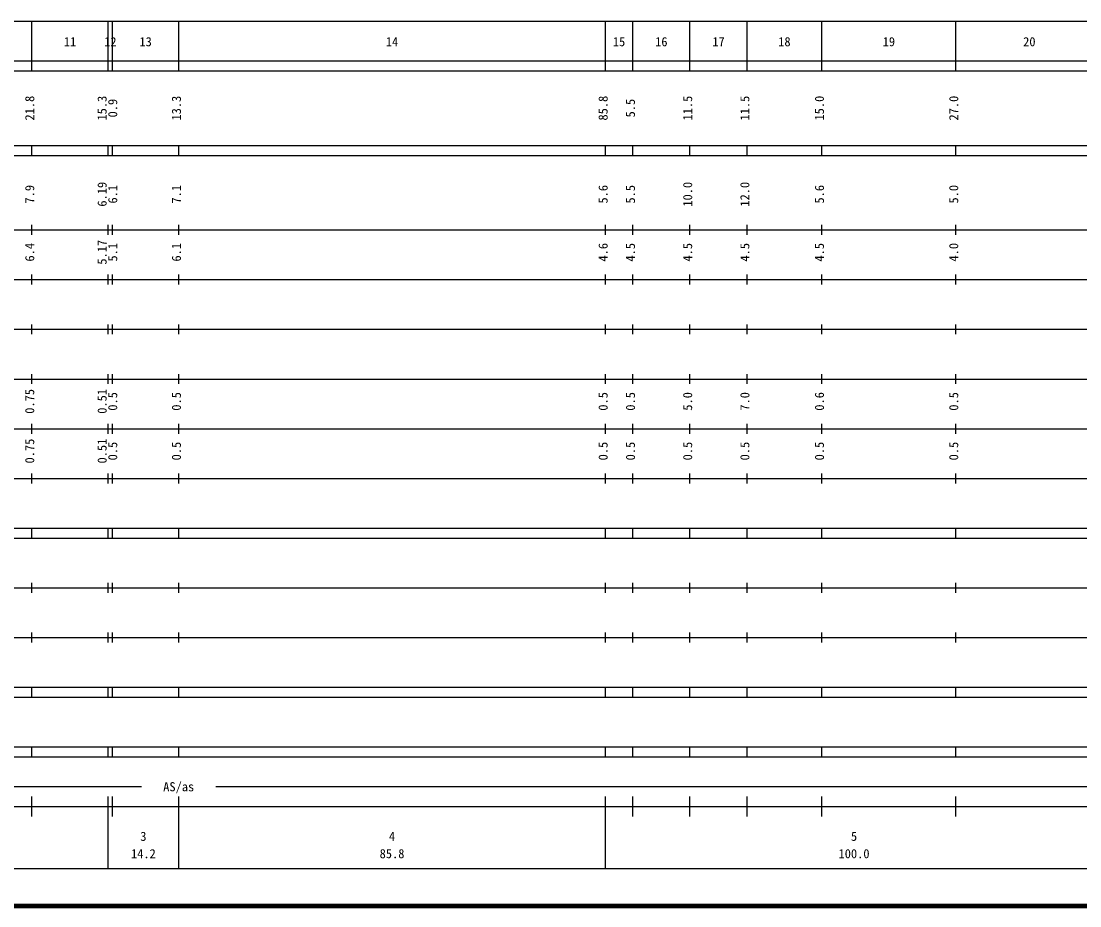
# Model space of a CAD drawing. Units: millimetres on the paper, enlarged 1000 times. Extents: x 40000 to 680000, y 20000 to 380000.
# Drawn here: x 250526 to 463400, y 20000 to 198000 of the extents above; entities that cross this region are included whole.
import ezdxf
from ezdxf.enums import TextEntityAlignment as Align

# ---------------------------------------------------------------- set-up
doc = ezdxf.new("R2010")
doc.units = ezdxf.units.MM
doc.header["$LTSCALE"] = 1000
doc.layers.add('M-BGD-RSTR', color=7, linetype='Continuous', lineweight=25)
doc.layers.add('M-TTL', color=2, linetype='Continuous', lineweight=140)
doc.styles.add('ＭＳ ゴシック', font='')
doc.styles.get('ＭＳ ゴシック').set_extended_font_data('MS Gothic')

msp = doc.modelspace()

# ---------------------------------------------------------------- linework, layer by layer
at = {"layer": 'M-BGD-RSTR'}
for p, q in [((68000, 198000), (579000, 198000)), ((252700, 188000), (252700, 198000)), ((268000, 188000), (268000, 198000)), ((268900, 188000), (268900, 198000)), ((282200, 188000), (282200, 198000)), ((368000, 188000), (368000, 198000)), ((373500, 188000), (373500, 198000)), ((385000, 188000), (385000, 198000)), ((396500, 188000), (396500, 198000)), ((411500, 188000), (411500, 198000)), ((438500, 188000), (438500, 198000)), ((40000, 190000), (579000, 190000)), ((40000, 188000), (579000, 188000)), ((40000, 173000), (579000, 173000)), ((252700, 171000), (252700, 173000)), ((268000, 171000), (268000, 173000)), ((268900, 171000), (268900, 173000)), ((282200, 171000), (282200, 173000)), ((368000, 171000), (368000, 173000)), ((373500, 171000), (373500, 173000)), ((385000, 171000), (385000, 173000)), ((396500, 171000), (396500, 173000)), ((411500, 171000), (411500, 173000)), ((438500, 171000), (438500, 173000)), ((40000, 171000), (579000, 171000)), ((40000, 156000), (579000, 156000)), ((252700, 155000), (252700, 157000)), ((268000, 155000), (268000, 157000)), ((268900, 155000), (268900, 157000)), ((282200, 155000), (282200, 157000)), ((368000, 155000), (368000, 157000)), ((373500, 155000), (373500, 157000)), ((385000, 155000), (385000, 157000)), ((396500, 155000), (396500, 157000)), ((411500, 155000), (411500, 157000)), ((438500, 155000), (438500, 157000)), ((252700, 145000), (252700, 147000)), ((268000, 145000), (268000, 147000)), ((268900, 145000), (268900, 147000)), ((282200, 145000), (282200, 147000)), ((368000, 145000), (368000, 147000)), ((373500, 145000), (373500, 147000)), ((385000, 145000), (385000, 147000)), ((396500, 145000), (396500, 147000)), ((411500, 145000), (411500, 147000)), ((438500, 145000), (438500, 147000)), ((46000, 146000), (579000, 146000)), ((252700, 135000), (252700, 137000)), ((268000, 135000), (268000, 137000)), ((268900, 135000), (268900, 137000)), ((282200, 135000), (282200, 137000)), ((368000, 135000), (368000, 137000)), ((373500, 135000), (373500, 137000)), ((385000, 135000), (385000, 137000)), ((396500, 135000), (396500, 137000)), ((411500, 135000), (411500, 137000)), ((438500, 135000), (438500, 137000)), ((52000, 136000), (579000, 136000)), ((46000, 126000), (579000, 126000)), ((252700, 125000), (252700, 127000)), ((268000, 125000), (268000, 127000)), ((268900, 125000), (268900, 127000)), ((282200, 125000), (282200, 127000)), ((368000, 125000), (368000, 127000)), ((373500, 125000), (373500, 127000)), ((385000, 125000), (385000, 127000)), ((396500, 125000), (396500, 127000)), ((411500, 125000), (411500, 127000)), ((438500, 125000), (438500, 127000)), ((52000, 116000), (579000, 116000)), ((252700, 115000), (252700, 117000)), ((268000, 115000), (268000, 117000)), ((268900, 115000), (268900, 117000)), ((282200, 115000), (282200, 117000)), ((368000, 115000), (368000, 117000)), ((373500, 115000), (373500, 117000)), ((385000, 115000), (385000, 117000)), ((396500, 115000), (396500, 117000)), ((411500, 115000), (411500, 117000)), ((438500, 115000), (438500, 117000)), ((252700, 105000), (252700, 107000)), ((268000, 105000), (268000, 107000)), ((268900, 105000), (268900, 107000)), ((282200, 105000), (282200, 107000)), ((368000, 105000), (368000, 107000)), ((373500, 105000), (373500, 107000)), ((385000, 105000), (385000, 107000)), ((396500, 105000), (396500, 107000)), ((411500, 105000), (411500, 107000)), ((438500, 105000), (438500, 107000)), ((46000, 106000), (579000, 106000)), ((40000, 96000), (579000, 96000)), ((252700, 94000), (252700, 96000)), ((268000, 94000), (268000, 96000)), ((268900, 94000), (268900, 96000)), ((282200, 94000), (282200, 96000)), ((368000, 94000), (368000, 96000)), ((373500, 94000), (373500, 96000)), ((385000, 94000), (385000, 96000)), ((396500, 94000), (396500, 96000)), ((411500, 94000), (411500, 96000)), ((438500, 94000), (438500, 96000)), ((40000, 94000), (579000, 94000)), ((49000, 84000), (579000, 84000)), ((252700, 83000), (252700, 85000)), ((268000, 83000), (268000, 85000)), ((268900, 83000), (268900, 85000)), ((282200, 83000), (282200, 85000)), ((368000, 83000), (368000, 85000)), ((373500, 83000), (373500, 85000)), ((385000, 83000), (385000, 85000)), ((396500, 83000), (396500, 85000)), ((411500, 83000), (411500, 85000)), ((438500, 83000), (438500, 85000)), ((252700, 73000), (252700, 75000)), ((268000, 73000), (268000, 75000)), ((268900, 73000), (268900, 75000)), ((282200, 73000), (282200, 75000)), ((368000, 73000), (368000, 75000)), ((373500, 73000), (373500, 75000)), ((385000, 73000), (385000, 75000)), ((396500, 73000), (396500, 75000)), ((411500, 73000), (411500, 75000)), ((438500, 73000), (438500, 75000)), ((40000, 74000), (579000, 74000)), ((40000, 64000), (579000, 64000)), ((252700, 62000), (252700, 64000)), ((268000, 62000), (268000, 64000)), ((268900, 62000), (268900, 64000)), ((282200, 62000), (282200, 64000)), ((368000, 62000), (368000, 64000)), ((373500, 62000), (373500, 64000)), ((385000, 62000), (385000, 64000)), ((396500, 62000), (396500, 64000)), ((411500, 62000), (411500, 64000)), ((438500, 62000), (438500, 64000)), ((40000, 62000), (579000, 62000)), ((40000, 52000), (579000, 52000)), ((252700, 50000), (252700, 52000)), ((268000, 50000), (268000, 52000)), ((268900, 50000), (268900, 52000)), ((282200, 50000), (282200, 52000)), ((368000, 50000), (368000, 52000)), ((373500, 50000), (373500, 52000)), ((385000, 50000), (385000, 52000)), ((396500, 50000), (396500, 52000)), ((411500, 50000), (411500, 52000)), ((438500, 50000), (438500, 52000)), ((40000, 50000), (579000, 50000)), ((71000, 44000), (274700, 44000)), ((289700, 44000), (470500, 44000)), ((252700, 38000), (252700, 42000)), ((268000, 27500), (268000, 42000)), ((268900, 38000), (268900, 42000)), ((282200, 27500), (282200, 42000)), ((368000, 27500), (368000, 42000)), ((373500, 38000), (373500, 42000)), ((385000, 38000), (385000, 42000)), ((396500, 38000), (396500, 42000)), ((411500, 38000), (411500, 42000)), ((438500, 38000), (438500, 42000)), ((40000, 40000), (579000, 40000)), ((68000, 27500), (579000, 27500))]:
    msp.add_line(p, q, dxfattribs=at)
at = {"layer": 'M-TTL'}
msp.add_line((40000, 20000), (680000, 20000), dxfattribs=at)

# ---------------------------------------------------------------- texts
at = {"layer": 'M-BGD-RSTR', "style": 'ＭＳ ゴシック'}
for s, p in [('11', (260350, 192405)), ('12', (268450, 192405)), ('13', (275550, 192405)), ('14', (325100, 192405)), ('15', (370750, 192405)), ('16', (379250, 192405)), ('17', (390750, 192405)), ('18', (404000, 192405)), ('19', (425000, 192405)), ('20', (453250, 192405)), ('AS/as', (282200, 42500)), ('3', (275100, 32523)), ('4', (325100, 32523)), ('5', (418000, 32523)), ('14.2', (275100, 29033)), ('85.8', (325100, 29033)), ('100.0', (418000, 29033))]:
    msp.add_text(s, height=1833, dxfattribs=at).set_placement(p, align=Align.BOTTOM_CENTER)
for s, p in [('21.8', (253700, 180500)), ('15.3', (268263, 180500)), ('0.9', (270391, 180500)), ('13.3', (283200, 180500)), ('85.8', (369000, 180500)), ('5.5', (374500, 180500)), ('11.5', (386000, 180500)), ('11.5', (397500, 180500)), ('15.0', (412500, 180500)), ('27.0', (439500, 180500)), ('7.9', (253700, 163174)), ('6.19', (268263, 163174)), ('6.1', (270391, 163174)), ('7.1', (283200, 163174)), ('5.6', (369000, 163174)), ('5.5', (374500, 163174)), ('10.0', (386000, 163174)), ('12.0', (397500, 163174)), ('5.6', (412500, 163174)), ('5.0', (439500, 163174)), ('6.4', (253700, 151500)), ('5.17', (268263, 151500)), ('5.1', (270391, 151500)), ('6.1', (283200, 151500)), ('4.6', (369000, 151500)), ('4.5', (374500, 151500)), ('4.5', (386000, 151500)), ('4.5', (397500, 151500)), ('4.5', (412500, 151500)), ('4.0', (439500, 151500)), ('0.75', (253700, 121500)), ('0.51', (268263, 121500)), ('0.5', (270391, 121500)), ('0.5', (283200, 121500)), ('0.5', (369000, 121500)), ('0.5', (374500, 121500)), ('5.0', (386000, 121500)), ('7.0', (397500, 121500)), ('0.6', (412500, 121500)), ('0.5', (439500, 121500)), ('0.75', (253700, 111500)), ('0.51', (268263, 111500)), ('0.5', (270391, 111500)), ('0.5', (283200, 111500)), ('0.5', (369000, 111500)), ('0.5', (374500, 111500)), ('0.5', (386000, 111500)), ('0.5', (397500, 111500)), ('0.5', (412500, 111500)), ('0.5', (439500, 111500))]:
    msp.add_text(s, height=1833, rotation=90, dxfattribs=at).set_placement(p, align=Align.BOTTOM_CENTER)

doc.saveas('drawing.dxf')
